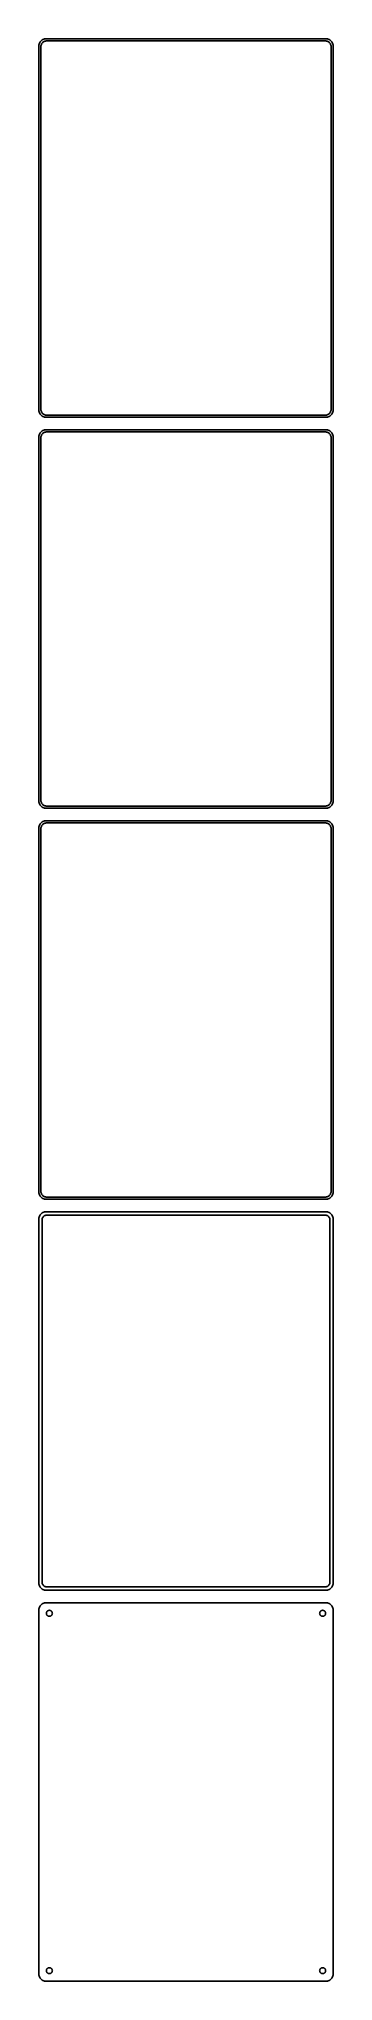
# Model space of a CAD drawing. Header units: metres. Extents: x -105 to 105, y 1260 to 2646.
import ezdxf

# ---------------------------------------------------------------- set-up
doc = ezdxf.new("R2010")
doc.units = ezdxf.units.M

msp = doc.modelspace()

# ---------------------------------------------------------------- linework, layer by layer
for p, q in [((-104.961, 2641.63), (-105, 2641)), ((-105, 2641), (-105, 2381)), ((-104.843, 2642.24), (-104.961, 2641.63)), ((-104.649, 2642.84), (-104.843, 2642.24)), ((-104.382, 2643.41), (-104.649, 2642.84)), ((-104.045, 2643.94), (-104.382, 2643.41)), ((-103.645, 2644.42), (-104.045, 2643.94)), ((-103.187, 2644.85), (-103.645, 2644.42)), ((-103.5, 2640.5), (-103.468, 2641)), ((-103.5, 2381.5), (-103.5, 2640.5)), ((-103.468, 2641), (-103.374, 2641.49)), ((-103.374, 2641.49), (-103.219, 2641.97)), ((-103.219, 2641.97), (-103.005, 2642.43)), ((-102.679, 2645.22), (-103.187, 2644.85)), ((-103.005, 2642.43), (-102.736, 2642.85)), ((-102.736, 2642.85), (-102.416, 2643.24)), ((-102.129, 2645.52), (-102.679, 2645.22)), ((-102.416, 2643.24), (-102.05, 2643.58)), ((-101.545, 2645.76), (-102.129, 2645.52)), ((-102.05, 2643.58), (-101.643, 2643.88)), ((-101.643, 2643.88), (-101.203, 2644.12)), ((-100.937, 2645.91), (-101.545, 2645.76)), ((-101.203, 2644.12), (-100.736, 2644.3)), ((-100.314, 2645.99), (-100.937, 2645.91)), ((-100.736, 2644.3), (-100.25, 2644.43)), ((100.314, 2645.99), (-100.314, 2645.99)), ((-100.25, 2644.43), (-99.7512, 2644.49)), ((-99.7512, 2644.49), (99.7512, 2644.49)), ((99.7512, 2644.49), (100.25, 2644.43)), ((100.25, 2644.43), (100.736, 2644.3)), ((100.937, 2645.91), (100.314, 2645.99)), ((100.736, 2644.3), (101.203, 2644.12)), ((101.545, 2645.76), (100.937, 2645.91)), ((101.203, 2644.12), (101.643, 2643.88)), ((102.129, 2645.52), (101.545, 2645.76)), ((101.643, 2643.88), (102.05, 2643.58)), ((102.05, 2643.58), (102.416, 2643.24)), ((102.679, 2645.22), (102.129, 2645.52)), ((102.416, 2643.24), (102.736, 2642.85)), ((103.187, 2644.85), (102.679, 2645.22)), ((102.736, 2642.85), (103.005, 2642.43)), ((103.005, 2642.43), (103.219, 2641.97)), ((103.645, 2644.42), (103.187, 2644.85)), ((103.219, 2641.97), (103.374, 2641.49)), ((103.374, 2641.49), (103.468, 2641)), ((103.468, 2641), (103.5, 2640.5)), ((103.5, 2640.5), (103.5, 2381.5)), ((104.045, 2643.94), (103.645, 2644.42)), ((104.382, 2643.41), (104.045, 2643.94)), ((104.649, 2642.84), (104.382, 2643.41)), ((104.843, 2642.24), (104.649, 2642.84)), ((104.961, 2641.63), (104.843, 2642.24)), ((105, 2641), (104.961, 2641.63)), ((105, 2381), (105, 2641)), ((-105, 2381), (-104.961, 2380.37)), ((-104.961, 2380.37), (-104.843, 2379.76)), ((-104.843, 2379.76), (-104.649, 2379.16)), ((-104.649, 2379.16), (-104.382, 2378.59)), ((-104.382, 2378.59), (-104.045, 2378.06)), ((-104.045, 2378.06), (-103.645, 2377.58)), ((-103.645, 2377.58), (-103.187, 2377.15)), ((-103.468, 2381), (-103.5, 2381.5)), ((-103.374, 2380.51), (-103.468, 2381)), ((-103.219, 2380.03), (-103.374, 2380.51)), ((-103.005, 2379.57), (-103.219, 2380.03)), ((-103.187, 2377.15), (-102.679, 2376.78)), ((-102.736, 2379.15), (-103.005, 2379.57)), ((-102.416, 2378.76), (-102.736, 2379.15)), ((-102.679, 2376.78), (-102.129, 2376.48)), ((-102.05, 2378.42), (-102.416, 2378.76)), ((-102.129, 2376.48), (-101.545, 2376.24)), ((-101.643, 2378.12), (-102.05, 2378.42)), ((-101.203, 2377.88), (-101.643, 2378.12)), ((-101.545, 2376.24), (-100.937, 2376.09)), ((-100.736, 2377.7), (-101.203, 2377.88)), ((-100.937, 2376.09), (-100.314, 2376.01)), ((-100.25, 2377.57), (-100.736, 2377.7)), ((-100.314, 2376.01), (100.314, 2376.01)), ((-99.7512, 2377.51), (-100.25, 2377.57)), ((99.7512, 2377.51), (-99.7512, 2377.51)), ((100.25, 2377.57), (99.7512, 2377.51)), ((100.736, 2377.7), (100.25, 2377.57)), ((100.314, 2376.01), (100.937, 2376.09)), ((101.203, 2377.88), (100.736, 2377.7)), ((100.937, 2376.09), (101.545, 2376.24)), ((101.643, 2378.12), (101.203, 2377.88)), ((101.545, 2376.24), (102.129, 2376.48)), ((102.05, 2378.42), (101.643, 2378.12)), ((102.416, 2378.76), (102.05, 2378.42)), ((102.129, 2376.48), (102.679, 2376.78)), ((102.736, 2379.15), (102.416, 2378.76)), ((102.679, 2376.78), (103.187, 2377.15)), ((103.005, 2379.57), (102.736, 2379.15)), ((103.219, 2380.03), (103.005, 2379.57)), ((103.187, 2377.15), (103.645, 2377.58)), ((103.374, 2380.51), (103.219, 2380.03)), ((103.468, 2381), (103.374, 2380.51)), ((103.5, 2381.5), (103.468, 2381)), ((103.645, 2377.58), (104.045, 2378.06)), ((104.045, 2378.06), (104.382, 2378.59)), ((104.382, 2378.59), (104.649, 2379.16)), ((104.649, 2379.16), (104.843, 2379.76)), ((104.843, 2379.76), (104.961, 2380.37)), ((104.961, 2380.37), (105, 2381)), ((-104.961, 2362.63), (-105, 2362)), ((-105, 2362), (-105, 2102)), ((-104.843, 2363.24), (-104.961, 2362.63)), ((-104.649, 2363.84), (-104.843, 2363.24)), ((-104.382, 2364.41), (-104.649, 2363.84)), ((-104.045, 2364.94), (-104.382, 2364.41)), ((-103.645, 2365.42), (-104.045, 2364.94)), ((-103.187, 2365.85), (-103.645, 2365.42)), ((-103.5, 2361.5), (-103.468, 2362)), ((-103.5, 2102.5), (-103.5, 2361.5)), ((-103.468, 2362), (-103.374, 2362.49)), ((-103.374, 2362.49), (-103.219, 2362.97)), ((-103.219, 2362.97), (-103.005, 2363.43)), ((-102.679, 2366.22), (-103.187, 2365.85)), ((-103.005, 2363.43), (-102.736, 2363.85)), ((-102.736, 2363.85), (-102.416, 2364.24)), ((-102.129, 2366.52), (-102.679, 2366.22)), ((-102.416, 2364.24), (-102.05, 2364.58)), ((-101.545, 2366.76), (-102.129, 2366.52)), ((-102.05, 2364.58), (-101.643, 2364.88)), ((-101.643, 2364.88), (-101.203, 2365.12)), ((-100.937, 2366.91), (-101.545, 2366.76)), ((-101.203, 2365.12), (-100.736, 2365.3)), ((-100.314, 2366.99), (-100.937, 2366.91)), ((-100.736, 2365.3), (-100.25, 2365.43)), ((100.314, 2366.99), (-100.314, 2366.99)), ((-100.25, 2365.43), (-99.7512, 2365.49)), ((-99.7512, 2365.49), (99.7512, 2365.49)), ((99.7512, 2365.49), (100.25, 2365.43)), ((100.25, 2365.43), (100.736, 2365.3)), ((100.937, 2366.91), (100.314, 2366.99)), ((100.736, 2365.3), (101.203, 2365.12)), ((101.545, 2366.76), (100.937, 2366.91)), ((101.203, 2365.12), (101.643, 2364.88)), ((102.129, 2366.52), (101.545, 2366.76)), ((101.643, 2364.88), (102.05, 2364.58)), ((102.05, 2364.58), (102.416, 2364.24)), ((102.679, 2366.22), (102.129, 2366.52)), ((102.416, 2364.24), (102.736, 2363.85)), ((103.187, 2365.85), (102.679, 2366.22)), ((102.736, 2363.85), (103.005, 2363.43)), ((103.005, 2363.43), (103.219, 2362.97)), ((103.645, 2365.42), (103.187, 2365.85)), ((103.219, 2362.97), (103.374, 2362.49)), ((103.374, 2362.49), (103.468, 2362)), ((103.468, 2362), (103.5, 2361.5)), ((103.5, 2361.5), (103.5, 2102.5)), ((104.045, 2364.94), (103.645, 2365.42)), ((104.382, 2364.41), (104.045, 2364.94)), ((104.649, 2363.84), (104.382, 2364.41)), ((104.843, 2363.24), (104.649, 2363.84)), ((104.961, 2362.63), (104.843, 2363.24)), ((105, 2362), (104.961, 2362.63)), ((105, 2102), (105, 2362)), ((-105, 2102), (-104.961, 2101.37)), ((-104.961, 2101.37), (-104.843, 2100.76)), ((-104.843, 2100.76), (-104.649, 2100.16)), ((-104.649, 2100.16), (-104.382, 2099.59)), ((-104.382, 2099.59), (-104.045, 2099.06)), ((-104.045, 2099.06), (-103.645, 2098.58)), ((-103.645, 2098.58), (-103.187, 2098.15)), ((-103.468, 2102), (-103.5, 2102.5)), ((-103.374, 2101.51), (-103.468, 2102)), ((-103.219, 2101.03), (-103.374, 2101.51)), ((-103.005, 2100.57), (-103.219, 2101.03)), ((-103.187, 2098.15), (-102.679, 2097.78)), ((-102.736, 2100.15), (-103.005, 2100.57)), ((-102.416, 2099.76), (-102.736, 2100.15)), ((-102.679, 2097.78), (-102.129, 2097.48)), ((-102.05, 2099.42), (-102.416, 2099.76)), ((-102.129, 2097.48), (-101.545, 2097.24)), ((-101.643, 2099.12), (-102.05, 2099.42)), ((-101.203, 2098.88), (-101.643, 2099.12)), ((-101.545, 2097.24), (-100.937, 2097.09)), ((-100.736, 2098.7), (-101.203, 2098.88)), ((-100.937, 2097.09), (-100.314, 2097.01)), ((-100.25, 2098.57), (-100.736, 2098.7)), ((-100.314, 2097.01), (100.314, 2097.01)), ((-99.7512, 2098.51), (-100.25, 2098.57)), ((99.7512, 2098.51), (-99.7512, 2098.51)), ((100.25, 2098.57), (99.7512, 2098.51)), ((100.736, 2098.7), (100.25, 2098.57)), ((100.314, 2097.01), (100.937, 2097.09)), ((101.203, 2098.88), (100.736, 2098.7)), ((100.937, 2097.09), (101.545, 2097.24)), ((101.643, 2099.12), (101.203, 2098.88)), ((101.545, 2097.24), (102.129, 2097.48)), ((102.05, 2099.42), (101.643, 2099.12)), ((102.416, 2099.76), (102.05, 2099.42)), ((102.129, 2097.48), (102.679, 2097.78)), ((102.736, 2100.15), (102.416, 2099.76)), ((102.679, 2097.78), (103.187, 2098.15)), ((103.005, 2100.57), (102.736, 2100.15)), ((103.219, 2101.03), (103.005, 2100.57)), ((103.187, 2098.15), (103.645, 2098.58)), ((103.374, 2101.51), (103.219, 2101.03)), ((103.468, 2102), (103.374, 2101.51)), ((103.5, 2102.5), (103.468, 2102)), ((103.645, 2098.58), (104.045, 2099.06)), ((104.045, 2099.06), (104.382, 2099.59)), ((104.382, 2099.59), (104.649, 2100.16)), ((104.649, 2100.16), (104.843, 2100.76)), ((104.843, 2100.76), (104.961, 2101.37)), ((104.961, 2101.37), (105, 2102)), ((-104.961, 2083.63), (-105, 2083)), ((-105, 2083), (-105, 1823)), ((-104.843, 2084.24), (-104.961, 2083.63)), ((-104.649, 2084.84), (-104.843, 2084.24)), ((-104.382, 2085.41), (-104.649, 2084.84)), ((-104.045, 2085.94), (-104.382, 2085.41)), ((-103.645, 2086.42), (-104.045, 2085.94)), ((-103.187, 2086.85), (-103.645, 2086.42)), ((-103.5, 2082.5), (-103.468, 2083)), ((-103.5, 1823.5), (-103.5, 2082.5)), ((-103.468, 2083), (-103.374, 2083.49)), ((-103.374, 2083.49), (-103.219, 2083.97)), ((-103.219, 2083.97), (-103.005, 2084.43)), ((-102.679, 2087.22), (-103.187, 2086.85)), ((-103.005, 2084.43), (-102.736, 2084.85)), ((-102.736, 2084.85), (-102.416, 2085.24)), ((-102.129, 2087.52), (-102.679, 2087.22)), ((-102.416, 2085.24), (-102.05, 2085.58)), ((-101.545, 2087.76), (-102.129, 2087.52)), ((-102.05, 2085.58), (-101.643, 2085.88)), ((-101.643, 2085.88), (-101.203, 2086.12)), ((-100.937, 2087.91), (-101.545, 2087.76)), ((-101.203, 2086.12), (-100.736, 2086.3)), ((-100.314, 2087.99), (-100.937, 2087.91)), ((-100.736, 2086.3), (-100.25, 2086.43)), ((100.314, 2087.99), (-100.314, 2087.99)), ((-100.25, 2086.43), (-99.7512, 2086.49)), ((-99.7512, 2086.49), (99.7512, 2086.49)), ((99.7512, 2086.49), (100.25, 2086.43)), ((100.25, 2086.43), (100.736, 2086.3)), ((100.937, 2087.91), (100.314, 2087.99)), ((100.736, 2086.3), (101.203, 2086.12)), ((101.545, 2087.76), (100.937, 2087.91)), ((101.203, 2086.12), (101.643, 2085.88)), ((102.129, 2087.52), (101.545, 2087.76)), ((101.643, 2085.88), (102.05, 2085.58)), ((102.05, 2085.58), (102.416, 2085.24)), ((102.679, 2087.22), (102.129, 2087.52)), ((102.416, 2085.24), (102.736, 2084.85)), ((103.187, 2086.85), (102.679, 2087.22)), ((102.736, 2084.85), (103.005, 2084.43)), ((103.005, 2084.43), (103.219, 2083.97)), ((103.645, 2086.42), (103.187, 2086.85)), ((103.219, 2083.97), (103.374, 2083.49)), ((103.374, 2083.49), (103.468, 2083)), ((103.468, 2083), (103.5, 2082.5)), ((103.5, 2082.5), (103.5, 1823.5)), ((104.045, 2085.94), (103.645, 2086.42)), ((104.382, 2085.41), (104.045, 2085.94)), ((104.649, 2084.84), (104.382, 2085.41)), ((104.843, 2084.24), (104.649, 2084.84)), ((104.961, 2083.63), (104.843, 2084.24)), ((105, 2083), (104.961, 2083.63)), ((105, 1823), (105, 2083)), ((-105, 1823), (-104.961, 1822.37)), ((-104.961, 1822.37), (-104.843, 1821.76)), ((-104.843, 1821.76), (-104.649, 1821.16)), ((-104.649, 1821.16), (-104.382, 1820.59)), ((-104.382, 1820.59), (-104.045, 1820.06)), ((-104.045, 1820.06), (-103.645, 1819.58)), ((-103.645, 1819.58), (-103.187, 1819.15)), ((-103.468, 1823), (-103.5, 1823.5)), ((-103.374, 1822.51), (-103.468, 1823)), ((-103.219, 1822.03), (-103.374, 1822.51)), ((-103.005, 1821.57), (-103.219, 1822.03)), ((-103.187, 1819.15), (-102.679, 1818.78)), ((-102.736, 1821.15), (-103.005, 1821.57)), ((-102.416, 1820.76), (-102.736, 1821.15)), ((-102.679, 1818.78), (-102.129, 1818.48)), ((-102.05, 1820.42), (-102.416, 1820.76)), ((-102.129, 1818.48), (-101.545, 1818.24)), ((-101.643, 1820.12), (-102.05, 1820.42)), ((-101.203, 1819.88), (-101.643, 1820.12)), ((-101.545, 1818.24), (-100.937, 1818.09)), ((-100.736, 1819.7), (-101.203, 1819.88)), ((-100.937, 1818.09), (-100.314, 1818.01)), ((-100.25, 1819.57), (-100.736, 1819.7)), ((-100.314, 1818.01), (100.314, 1818.01)), ((-99.7512, 1819.51), (-100.25, 1819.57)), ((99.7512, 1819.51), (-99.7512, 1819.51)), ((100.25, 1819.57), (99.7512, 1819.51)), ((100.736, 1819.7), (100.25, 1819.57)), ((100.314, 1818.01), (100.937, 1818.09)), ((101.203, 1819.88), (100.736, 1819.7)), ((100.937, 1818.09), (101.545, 1818.24)), ((101.643, 1820.12), (101.203, 1819.88)), ((101.545, 1818.24), (102.129, 1818.48)), ((102.05, 1820.42), (101.643, 1820.12)), ((102.416, 1820.76), (102.05, 1820.42)), ((102.129, 1818.48), (102.679, 1818.78)), ((102.736, 1821.15), (102.416, 1820.76)), ((102.679, 1818.78), (103.187, 1819.15)), ((103.005, 1821.57), (102.736, 1821.15)), ((103.219, 1822.03), (103.005, 1821.57)), ((103.187, 1819.15), (103.645, 1819.58)), ((103.374, 1822.51), (103.219, 1822.03)), ((103.468, 1823), (103.374, 1822.51)), ((103.5, 1823.5), (103.468, 1823)), ((103.645, 1819.58), (104.045, 1820.06)), ((104.045, 1820.06), (104.382, 1820.59)), ((104.382, 1820.59), (104.649, 1821.16)), ((104.649, 1821.16), (104.843, 1821.76)), ((104.843, 1821.76), (104.961, 1822.37)), ((104.961, 1822.37), (105, 1823)), ((-104.961, 1804.63), (-105, 1804)), ((-105, 1804), (-105, 1544)), ((-104.843, 1805.24), (-104.961, 1804.63)), ((-104.649, 1805.84), (-104.843, 1805.24)), ((-104.382, 1806.41), (-104.649, 1805.84)), ((-104.045, 1806.94), (-104.382, 1806.41)), ((-103.645, 1807.42), (-104.045, 1806.94)), ((-103.187, 1807.85), (-103.645, 1807.42)), ((-102.679, 1808.22), (-103.187, 1807.85)), ((-102.129, 1808.52), (-102.679, 1808.22)), ((-102.613, 1803.5), (-102.588, 1803.89)), ((-102.613, 1544.5), (-102.613, 1803.5)), ((-102.588, 1803.89), (-102.515, 1804.27)), ((-102.515, 1804.27), (-102.394, 1804.65)), ((-102.394, 1804.65), (-102.228, 1805)), ((-102.228, 1805), (-102.018, 1805.33)), ((-101.545, 1808.76), (-102.129, 1808.52)), ((-102.018, 1805.33), (-101.769, 1805.63)), ((-101.769, 1805.63), (-101.484, 1805.9)), ((-100.937, 1808.91), (-101.545, 1808.76)), ((-101.484, 1805.9), (-101.168, 1806.13)), ((-101.168, 1806.13), (-100.825, 1806.32)), ((-100.314, 1808.99), (-100.937, 1808.91)), ((-100.825, 1806.32), (-100.462, 1806.46)), ((-100.462, 1806.46), (-100.083, 1806.56)), ((100.314, 1808.99), (-100.314, 1808.99)), ((-100.083, 1806.56), (-99.6955, 1806.61)), ((-99.6955, 1806.61), (99.6955, 1806.61)), ((99.6955, 1806.61), (100.083, 1806.56)), ((100.083, 1806.56), (100.462, 1806.46)), ((100.937, 1808.91), (100.314, 1808.99)), ((100.462, 1806.46), (100.825, 1806.32)), ((100.825, 1806.32), (101.168, 1806.13)), ((101.545, 1808.76), (100.937, 1808.91)), ((101.168, 1806.13), (101.484, 1805.9)), ((101.484, 1805.9), (101.769, 1805.63)), ((102.129, 1808.52), (101.545, 1808.76)), ((101.769, 1805.63), (102.018, 1805.33)), ((102.018, 1805.33), (102.228, 1805)), ((102.679, 1808.22), (102.129, 1808.52)), ((102.228, 1805), (102.394, 1804.65)), ((102.394, 1804.65), (102.515, 1804.27)), ((102.515, 1804.27), (102.588, 1803.89)), ((102.588, 1803.89), (102.613, 1803.5)), ((102.613, 1803.5), (102.613, 1544.5)), ((103.187, 1807.85), (102.679, 1808.22)), ((103.645, 1807.42), (103.187, 1807.85)), ((104.045, 1806.94), (103.645, 1807.42)), ((104.382, 1806.41), (104.045, 1806.94)), ((104.649, 1805.84), (104.382, 1806.41)), ((104.843, 1805.24), (104.649, 1805.84)), ((104.961, 1804.63), (104.843, 1805.24)), ((105, 1804), (104.961, 1804.63)), ((105, 1544), (105, 1804)), ((-105, 1544), (-104.961, 1543.37)), ((-104.961, 1543.37), (-104.843, 1542.76)), ((-104.843, 1542.76), (-104.649, 1542.16)), ((-104.649, 1542.16), (-104.382, 1541.59)), ((-104.382, 1541.59), (-104.045, 1541.06)), ((-104.045, 1541.06), (-103.645, 1540.58)), ((-103.645, 1540.58), (-103.187, 1540.15)), ((-103.187, 1540.15), (-102.679, 1539.78)), ((-102.679, 1539.78), (-102.129, 1539.48)), ((-102.588, 1544.11), (-102.613, 1544.5)), ((-102.515, 1543.73), (-102.588, 1544.11)), ((-102.394, 1543.35), (-102.515, 1543.73)), ((-102.228, 1543), (-102.394, 1543.35)), ((-102.018, 1542.67), (-102.228, 1543)), ((-102.129, 1539.48), (-101.545, 1539.24)), ((-101.769, 1542.37), (-102.018, 1542.67)), ((-101.484, 1542.1), (-101.769, 1542.37)), ((-101.545, 1539.24), (-100.937, 1539.09)), ((-101.168, 1541.87), (-101.484, 1542.1)), ((-100.825, 1541.68), (-101.168, 1541.87)), ((-100.937, 1539.09), (-100.314, 1539.01)), ((-100.462, 1541.54), (-100.825, 1541.68)), ((-100.083, 1541.44), (-100.462, 1541.54)), ((-100.314, 1539.01), (100.314, 1539.01)), ((-99.6955, 1541.39), (-100.083, 1541.44)), ((99.6955, 1541.39), (-99.6955, 1541.39)), ((100.083, 1541.44), (99.6955, 1541.39)), ((100.462, 1541.54), (100.083, 1541.44)), ((100.314, 1539.01), (100.937, 1539.09)), ((100.825, 1541.68), (100.462, 1541.54)), ((101.168, 1541.87), (100.825, 1541.68)), ((100.937, 1539.09), (101.545, 1539.24)), ((101.484, 1542.1), (101.168, 1541.87)), ((101.769, 1542.37), (101.484, 1542.1)), ((101.545, 1539.24), (102.129, 1539.48)), ((102.018, 1542.67), (101.769, 1542.37)), ((102.228, 1543), (102.018, 1542.67)), ((102.129, 1539.48), (102.679, 1539.78)), ((102.394, 1543.35), (102.228, 1543)), ((102.515, 1543.73), (102.394, 1543.35)), ((102.588, 1544.11), (102.515, 1543.73)), ((102.613, 1544.5), (102.588, 1544.11)), ((102.679, 1539.78), (103.187, 1540.15)), ((103.187, 1540.15), (103.645, 1540.58)), ((103.645, 1540.58), (104.045, 1541.06)), ((104.045, 1541.06), (104.382, 1541.59)), ((104.382, 1541.59), (104.649, 1542.16)), ((104.649, 1542.16), (104.843, 1542.76)), ((104.843, 1542.76), (104.961, 1543.37)), ((104.961, 1543.37), (105, 1544)), ((-104.961, 1525.63), (-105, 1525)), ((-105, 1525), (-105, 1265)), ((-104.843, 1526.24), (-104.961, 1525.63)), ((-104.649, 1526.84), (-104.843, 1526.24)), ((-104.382, 1527.41), (-104.649, 1526.84)), ((-104.045, 1527.94), (-104.382, 1527.41)), ((-103.645, 1528.42), (-104.045, 1527.94)), ((-103.187, 1528.85), (-103.645, 1528.42)), ((-102.679, 1529.22), (-103.187, 1528.85)), ((-102.129, 1529.52), (-102.679, 1529.22)), ((-101.545, 1529.76), (-102.129, 1529.52)), ((-100.937, 1529.91), (-101.545, 1529.76)), ((-100.314, 1529.99), (-100.937, 1529.91)), ((100.314, 1529.99), (-100.314, 1529.99)), ((-98.1598, 1524.53), (-97.9001, 1524.6)), ((-97.9001, 1524.6), (-97.6341, 1524.63)), ((-97.6341, 1524.63), (-97.3659, 1524.63)), ((-97.3659, 1524.63), (-97.0999, 1524.6)), ((-97.0999, 1524.6), (-96.8401, 1524.53)), ((96.8401, 1524.53), (97.0999, 1524.6)), ((97.0999, 1524.6), (97.3659, 1524.63)), ((97.3659, 1524.63), (97.6341, 1524.63)), ((97.6341, 1524.63), (97.9001, 1524.6)), ((97.9001, 1524.6), (98.1598, 1524.53)), ((100.937, 1529.91), (100.314, 1529.99)), ((101.545, 1529.76), (100.937, 1529.91)), ((102.129, 1529.52), (101.545, 1529.76)), ((102.679, 1529.22), (102.129, 1529.52)), ((103.187, 1528.85), (102.679, 1529.22)), ((103.645, 1528.42), (103.187, 1528.85)), ((104.045, 1527.94), (103.645, 1528.42)), ((104.382, 1527.41), (104.045, 1527.94)), ((104.649, 1526.84), (104.382, 1527.41)), ((104.843, 1526.24), (104.649, 1526.84)), ((104.961, 1525.63), (104.843, 1526.24)), ((105, 1525), (104.961, 1525.63)), ((105, 1265), (105, 1525)), ((-99.6353, 1522.5), (-99.6185, 1522.77)), ((-99.6185, 1522.23), (-99.6353, 1522.5)), ((-99.6185, 1522.77), (-99.5682, 1523.03)), ((-99.5682, 1521.97), (-99.6185, 1522.23)), ((-99.5682, 1523.03), (-99.4853, 1523.29)), ((-99.4853, 1521.71), (-99.5682, 1521.97)), ((-99.4853, 1523.29), (-99.3712, 1523.53)), ((-99.3712, 1521.47), (-99.4853, 1521.71)), ((-99.3712, 1523.53), (-99.2275, 1523.76)), ((-99.2275, 1521.24), (-99.3712, 1521.47)), ((-99.2275, 1523.76), (-99.0566, 1523.96)), ((-99.0566, 1521.04), (-99.2275, 1521.24)), ((-99.0566, 1523.96), (-98.8611, 1524.15)), ((-98.8611, 1520.85), (-99.0566, 1521.04)), ((-98.8611, 1524.15), (-98.6441, 1524.3)), ((-98.6441, 1520.7), (-98.8611, 1520.85)), ((-98.6441, 1524.3), (-98.4092, 1524.43)), ((-98.4092, 1520.57), (-98.6441, 1520.7)), ((-98.4092, 1524.43), (-98.1598, 1524.53)), ((-98.1598, 1520.47), (-98.4092, 1520.57)), ((-97.9001, 1520.4), (-98.1598, 1520.47)), ((-97.6341, 1520.37), (-97.9001, 1520.4)), ((-97.3659, 1520.37), (-97.6341, 1520.37)), ((-97.0999, 1520.4), (-97.3659, 1520.37)), ((-96.8401, 1520.47), (-97.0999, 1520.4)), ((-96.8401, 1524.53), (-96.5908, 1524.43)), ((-96.5908, 1520.57), (-96.8401, 1520.47)), ((-96.5908, 1524.43), (-96.3559, 1524.3)), ((-96.3559, 1520.7), (-96.5908, 1520.57)), ((-96.3559, 1524.3), (-96.1389, 1524.15)), ((-96.1389, 1520.85), (-96.3559, 1520.7)), ((-96.1389, 1524.15), (-95.9434, 1523.96)), ((-95.9434, 1521.04), (-96.1389, 1520.85)), ((-95.9434, 1523.96), (-95.7725, 1523.76)), ((-95.7725, 1521.24), (-95.9434, 1521.04)), ((-95.7725, 1523.76), (-95.6288, 1523.53)), ((-95.6288, 1521.47), (-95.7725, 1521.24)), ((-95.6288, 1523.53), (-95.5146, 1523.29)), ((-95.5146, 1521.71), (-95.6288, 1521.47)), ((-95.5146, 1523.29), (-95.4318, 1523.03)), ((-95.4318, 1521.97), (-95.5146, 1521.71)), ((-95.4318, 1523.03), (-95.3815, 1522.77)), ((-95.3815, 1522.23), (-95.4318, 1521.97)), ((-95.3815, 1522.77), (-95.3647, 1522.5)), ((-95.3647, 1522.5), (-95.3815, 1522.23)), ((95.3647, 1522.5), (95.3815, 1522.77)), ((95.3815, 1522.23), (95.3647, 1522.5)), ((95.3815, 1522.77), (95.4318, 1523.03)), ((95.4318, 1521.97), (95.3815, 1522.23)), ((95.4318, 1523.03), (95.5146, 1523.29)), ((95.5146, 1521.71), (95.4318, 1521.97)), ((95.5146, 1523.29), (95.6288, 1523.53)), ((95.6288, 1521.47), (95.5146, 1521.71)), ((95.6288, 1523.53), (95.7725, 1523.76)), ((95.7725, 1521.24), (95.6288, 1521.47)), ((95.7725, 1523.76), (95.9434, 1523.96)), ((95.9434, 1521.04), (95.7725, 1521.24)), ((95.9434, 1523.96), (96.1389, 1524.15)), ((96.1389, 1520.85), (95.9434, 1521.04)), ((96.1389, 1524.15), (96.3559, 1524.3)), ((96.3559, 1520.7), (96.1389, 1520.85)), ((96.3559, 1524.3), (96.5908, 1524.43)), ((96.5908, 1520.57), (96.3559, 1520.7)), ((96.5908, 1524.43), (96.8401, 1524.53)), ((96.8401, 1520.47), (96.5908, 1520.57)), ((97.0999, 1520.4), (96.8401, 1520.47)), ((97.3659, 1520.37), (97.0999, 1520.4)), ((97.6341, 1520.37), (97.3659, 1520.37)), ((97.9001, 1520.4), (97.6341, 1520.37)), ((98.1598, 1520.47), (97.9001, 1520.4)), ((98.1598, 1524.53), (98.4092, 1524.43)), ((98.4092, 1520.57), (98.1598, 1520.47)), ((98.4092, 1524.43), (98.6441, 1524.3)), ((98.6441, 1520.7), (98.4092, 1520.57)), ((98.6441, 1524.3), (98.8611, 1524.15)), ((98.8611, 1520.85), (98.6441, 1520.7)), ((98.8611, 1524.15), (99.0566, 1523.96)), ((99.0566, 1521.04), (98.8611, 1520.85)), ((99.0566, 1523.96), (99.2275, 1523.76)), ((99.2275, 1521.24), (99.0566, 1521.04)), ((99.2275, 1523.76), (99.3712, 1523.53)), ((99.3712, 1521.47), (99.2275, 1521.24)), ((99.3712, 1523.53), (99.4853, 1523.29)), ((99.4853, 1521.71), (99.3712, 1521.47)), ((99.4853, 1523.29), (99.5682, 1523.03)), ((99.5682, 1521.97), (99.4853, 1521.71)), ((99.5682, 1523.03), (99.6185, 1522.77)), ((99.6185, 1522.23), (99.5682, 1521.97)), ((99.6185, 1522.77), (99.6353, 1522.5)), ((99.6353, 1522.5), (99.6185, 1522.23)), ((-105, 1265), (-104.961, 1264.37)), ((-104.961, 1264.37), (-104.843, 1263.76)), ((-104.843, 1263.76), (-104.649, 1263.16)), ((-104.649, 1263.16), (-104.382, 1262.59)), ((-104.382, 1262.59), (-104.045, 1262.06)), ((-104.045, 1262.06), (-103.645, 1261.58)), ((-103.645, 1261.58), (-103.187, 1261.15)), ((-99.6353, 1267.5), (-99.6185, 1267.77)), ((-99.6185, 1267.23), (-99.6353, 1267.5)), ((-99.6185, 1267.77), (-99.5682, 1268.03)), ((-99.5682, 1266.97), (-99.6185, 1267.23)), ((-99.5682, 1268.03), (-99.4853, 1268.29)), ((-99.4853, 1266.71), (-99.5682, 1266.97)), ((-99.4853, 1268.29), (-99.3712, 1268.53)), ((-99.3712, 1266.47), (-99.4853, 1266.71)), ((-99.3712, 1268.53), (-99.2275, 1268.76)), ((-99.2275, 1266.24), (-99.3712, 1266.47)), ((-99.2275, 1268.76), (-99.0566, 1268.96)), ((-99.0566, 1266.04), (-99.2275, 1266.24)), ((-99.0566, 1268.96), (-98.8611, 1269.15)), ((-98.8611, 1265.85), (-99.0566, 1266.04)), ((-98.8611, 1269.15), (-98.6441, 1269.3)), ((-98.6441, 1265.7), (-98.8611, 1265.85)), ((-98.6441, 1269.3), (-98.4092, 1269.43)), ((-98.4092, 1265.57), (-98.6441, 1265.7)), ((-98.4092, 1269.43), (-98.1598, 1269.53)), ((-98.1598, 1265.47), (-98.4092, 1265.57)), ((-98.1598, 1269.53), (-97.9001, 1269.6)), ((-97.9001, 1265.4), (-98.1598, 1265.47)), ((-97.9001, 1269.6), (-97.6341, 1269.63)), ((-97.6341, 1265.37), (-97.9001, 1265.4)), ((-97.6341, 1269.63), (-97.3659, 1269.63)), ((-97.3659, 1265.37), (-97.6341, 1265.37)), ((-97.3659, 1269.63), (-97.0999, 1269.6)), ((-97.0999, 1265.4), (-97.3659, 1265.37)), ((-97.0999, 1269.6), (-96.8401, 1269.53)), ((-96.8401, 1265.47), (-97.0999, 1265.4)), ((-96.8401, 1269.53), (-96.5908, 1269.43)), ((-96.5908, 1265.57), (-96.8401, 1265.47)), ((-96.5908, 1269.43), (-96.3559, 1269.3)), ((-96.3559, 1265.7), (-96.5908, 1265.57)), ((-96.3559, 1269.3), (-96.1389, 1269.15)), ((-96.1389, 1265.85), (-96.3559, 1265.7)), ((-96.1389, 1269.15), (-95.9434, 1268.96)), ((-95.9434, 1266.04), (-96.1389, 1265.85)), ((-95.9434, 1268.96), (-95.7725, 1268.76)), ((-95.7725, 1266.24), (-95.9434, 1266.04)), ((-95.7725, 1268.76), (-95.6288, 1268.53)), ((-95.6288, 1266.47), (-95.7725, 1266.24)), ((-95.6288, 1268.53), (-95.5146, 1268.29)), ((-95.5146, 1266.71), (-95.6288, 1266.47)), ((-95.5146, 1268.29), (-95.4318, 1268.03)), ((-95.4318, 1266.97), (-95.5146, 1266.71)), ((-95.4318, 1268.03), (-95.3815, 1267.77)), ((-95.3815, 1267.23), (-95.4318, 1266.97)), ((-95.3815, 1267.77), (-95.3647, 1267.5)), ((-95.3647, 1267.5), (-95.3815, 1267.23)), ((95.3647, 1267.5), (95.3815, 1267.77)), ((95.3815, 1267.23), (95.3647, 1267.5)), ((95.3815, 1267.77), (95.4318, 1268.03)), ((95.4318, 1266.97), (95.3815, 1267.23)), ((95.4318, 1268.03), (95.5146, 1268.29)), ((95.5146, 1266.71), (95.4318, 1266.97)), ((95.5146, 1268.29), (95.6288, 1268.53)), ((95.6288, 1266.47), (95.5146, 1266.71)), ((95.6288, 1268.53), (95.7725, 1268.76)), ((95.7725, 1266.24), (95.6288, 1266.47)), ((95.7725, 1268.76), (95.9434, 1268.96)), ((95.9434, 1266.04), (95.7725, 1266.24)), ((95.9434, 1268.96), (96.1389, 1269.15)), ((96.1389, 1265.85), (95.9434, 1266.04)), ((96.1389, 1269.15), (96.3559, 1269.3)), ((96.3559, 1265.7), (96.1389, 1265.85)), ((96.3559, 1269.3), (96.5908, 1269.43)), ((96.5908, 1265.57), (96.3559, 1265.7)), ((96.5908, 1269.43), (96.8401, 1269.53)), ((96.8401, 1265.47), (96.5908, 1265.57)), ((96.8401, 1269.53), (97.0999, 1269.6)), ((97.0999, 1265.4), (96.8401, 1265.47)), ((97.0999, 1269.6), (97.3659, 1269.63)), ((97.3659, 1265.37), (97.0999, 1265.4)), ((97.3659, 1269.63), (97.6341, 1269.63)), ((97.6341, 1265.37), (97.3659, 1265.37)), ((97.6341, 1269.63), (97.9001, 1269.6)), ((97.9001, 1265.4), (97.6341, 1265.37)), ((97.9001, 1269.6), (98.1598, 1269.53)), ((98.1598, 1265.47), (97.9001, 1265.4)), ((98.1598, 1269.53), (98.4092, 1269.43)), ((98.4092, 1265.57), (98.1598, 1265.47)), ((98.4092, 1269.43), (98.6441, 1269.3)), ((98.6441, 1265.7), (98.4092, 1265.57)), ((98.6441, 1269.3), (98.8611, 1269.15)), ((98.8611, 1265.85), (98.6441, 1265.7)), ((98.8611, 1269.15), (99.0566, 1268.96)), ((99.0566, 1266.04), (98.8611, 1265.85)), ((99.0566, 1268.96), (99.2275, 1268.76)), ((99.2275, 1266.24), (99.0566, 1266.04)), ((99.2275, 1268.76), (99.3712, 1268.53)), ((99.3712, 1266.47), (99.2275, 1266.24)), ((99.3712, 1268.53), (99.4853, 1268.29)), ((99.4853, 1266.71), (99.3712, 1266.47)), ((99.4853, 1268.29), (99.5682, 1268.03)), ((99.5682, 1266.97), (99.4853, 1266.71)), ((99.5682, 1268.03), (99.6185, 1267.77)), ((99.6185, 1267.23), (99.5682, 1266.97)), ((99.6185, 1267.77), (99.6353, 1267.5)), ((99.6353, 1267.5), (99.6185, 1267.23)), ((103.187, 1261.15), (103.645, 1261.58)), ((103.645, 1261.58), (104.045, 1262.06)), ((104.045, 1262.06), (104.382, 1262.59)), ((104.382, 1262.59), (104.649, 1263.16)), ((104.649, 1263.16), (104.843, 1263.76)), ((104.843, 1263.76), (104.961, 1264.37)), ((104.961, 1264.37), (105, 1265)), ((-103.187, 1261.15), (-102.679, 1260.78)), ((-102.679, 1260.78), (-102.129, 1260.48)), ((-102.129, 1260.48), (-101.545, 1260.24)), ((-101.545, 1260.24), (-100.937, 1260.09)), ((-100.937, 1260.09), (-100.314, 1260.01)), ((-100.314, 1260.01), (100.314, 1260.01)), ((100.314, 1260.01), (100.937, 1260.09)), ((100.937, 1260.09), (101.545, 1260.24)), ((101.545, 1260.24), (102.129, 1260.48)), ((102.129, 1260.48), (102.679, 1260.78)), ((102.679, 1260.78), (103.187, 1261.15))]:
    msp.add_line(p, q)

doc.saveas('drawing.dxf')
